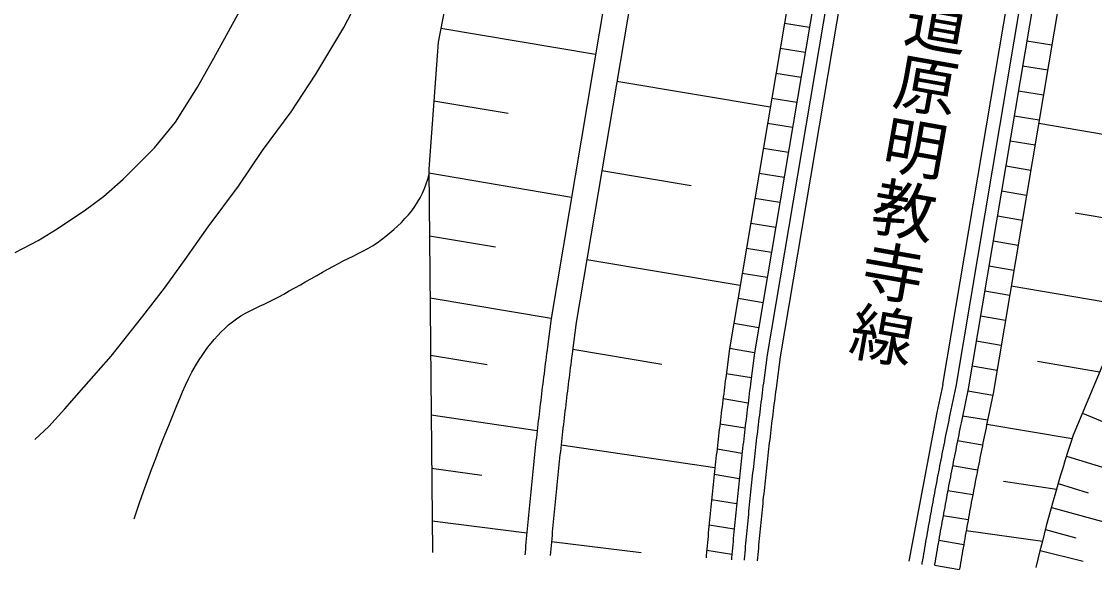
# Model space of a CAD drawing. Units: millimetres, scale not verified. Extents: x 40004 to 731143, y 20002 to 660685.
# Drawn here: x 156326 to 198624, y 231543 to 253150 of the extents above; entities that cross this region are included whole.
import ezdxf
from ezdxf.enums import TextEntityAlignment as Align

# ---------------------------------------------------------------- set-up
doc = ezdxf.new("R2010")
doc.units = ezdxf.units.MM
doc.header["$LTSCALE"] = 1000.09
doc.layers.add('M-BGD', color=7, linetype='Continuous', lineweight=25)
doc.styles.add('@ＭＳ ゴシック', font='')
doc.styles.get('@ＭＳ ゴシック').set_extended_font_data('@MS Gothic')

msp = doc.modelspace()

# ---------------------------------------------------------------- linework, layer by layer
at = {"layer": 'M-BGD'}
for p, q in [((189623, 266193), (185225, 240092)), ((188561, 265910), (184236, 240240)), ((190006, 265457), (185718, 240009)), ((190519, 265371), (186231, 239922)), ((182049, 264160), (178193, 241277)), ((180987, 263877), (177207, 241443)), ((197895, 263890), (193646, 238673)), ((196742, 263222), (192634, 238843)), ((197261, 263136), (193153, 238756)), ((198819, 263355), (194629, 238488)), ((174025, 258999), (172755, 252334)), ((163903, 251699), (165350, 254335)), ((169031, 252913), (169770, 254325)), ((186401, 253089), (187387, 252924)), ((167935, 251068), (169031, 252913)), ((178959, 251842), (172857, 252871)), ((172755, 252334), (172383, 247326)), ((186235, 252103), (187221, 251938)), ((195958, 252391), (196944, 252225)), ((163270, 250566), (163903, 251699)), ((195791, 251405), (196778, 251239)), ((166958, 249591), (167935, 251068)), ((186068, 251116), (187055, 250951)), ((162398, 249185), (163270, 250566)), ((185841, 249767), (179795, 250786)), ((195625, 250419), (196611, 250253)), ((172583, 250024), (175516, 249530)), ((185902, 250130), (186889, 249965)), ((165834, 248065), (166958, 249591)), ((161566, 248168), (162398, 249185)), ((185736, 249144), (186722, 248979)), ((195459, 249433), (196445, 249267)), ((196423, 249137), (201851, 248223)), ((195293, 248447), (196279, 248280)), ((160329, 246936), (161566, 248168)), ((164883, 246658), (165834, 248065)), ((185570, 248158), (186556, 247993)), ((195127, 247460), (196113, 247294)), ((172344, 246937), (172403, 247130)), ((172383, 247326), (172524, 232210)), ((178011, 246216), (172385, 247164)), ((179203, 247270), (182719, 246678)), ((185404, 247172), (186390, 247007)), ((159565, 246254), (160329, 246936)), ((163687, 245052), (164883, 246658)), ((172209, 246559), (172280, 246747)), ((172280, 246747), (172344, 246937)), ((158803, 245684), (159565, 246254)), ((171943, 246024), (172042, 246197)), ((172042, 246197), (172131, 246376)), ((172131, 246376), (172209, 246559)), ((185238, 246186), (186224, 246021)), ((194961, 246474), (195947, 246308)), ((171709, 245689), (171830, 245854)), ((171830, 245854), (171943, 246024)), ((157673, 244934), (158803, 245684)), ((171301, 245228), (171443, 245376)), ((171443, 245376), (171580, 245530)), ((171580, 245530), (171709, 245689)), ((194795, 245488), (195781, 245322)), ((200834, 245096), (197866, 245597)), ((156979, 244514), (157673, 244934)), ((162781, 243766), (163687, 245052)), ((170844, 244811), (171000, 244945)), ((171000, 244945), (171153, 245084)), ((171153, 245084), (171301, 245228)), ((185071, 245200), (186058, 245035)), ((156084, 244037), (156979, 244514)), ((170348, 244427), (170523, 244554)), ((170523, 244554), (170685, 244680)), ((170685, 244680), (170844, 244811)), ((172408, 244705), (175008, 244266)), ((194628, 244502), (195614, 244336)), ((169596, 243997), (169789, 244097)), ((169789, 244097), (169980, 244200)), ((169980, 244200), (170166, 244310)), ((170166, 244310), (170348, 244427)), ((184905, 244214), (185892, 244049)), ((161968, 242632), (162781, 243766)), ((168817, 243609), (169010, 243708)), ((169010, 243708), (169206, 243805)), ((169206, 243805), (169401, 243900)), ((169401, 243900), (169596, 243997)), ((184656, 242735), (178610, 243754)), ((167973, 243140), (168190, 243262)), ((168190, 243262), (168408, 243385)), ((168408, 243385), (168626, 243506)), ((168626, 243506), (168817, 243609)), ((184739, 243228), (185725, 243063)), ((194462, 243516), (195448, 243350)), ((167320, 242771), (167538, 242894)), ((167538, 242894), (167755, 243017)), ((167755, 243017), (167973, 243140)), ((161117, 241531), (161968, 242632)), ((166448, 242284), (166667, 242405)), ((166667, 242405), (166885, 242526)), ((166885, 242526), (167103, 242648)), ((167103, 242648), (167320, 242771)), ((194296, 242530), (195282, 242364)), ((195343, 242724), (199817, 241970)), ((165707, 241922), (165894, 242009)), ((165894, 242009), (166081, 242097)), ((166081, 242097), (166266, 242188)), ((166266, 242188), (166448, 242284)), ((177206, 241440), (172431, 242245)), ((184573, 242242), (185559, 242077)), ((159861, 239952), (161117, 241531)), ((164805, 241433), (164976, 241545)), ((164976, 241545), (165153, 241647)), ((165153, 241647), (165335, 241743)), ((165335, 241743), (165520, 241834)), ((165520, 241834), (165707, 241922)), ((194130, 241544), (195116, 241378)), ((164340, 241050), (164487, 241184)), ((164487, 241184), (164640, 241311)), ((164640, 241311), (164805, 241433)), ((177207, 241443), (177061, 240326)), ((178193, 241277), (178048, 240160)), ((184407, 241255), (185393, 241090)), ((163928, 240617), (164061, 240766)), ((164061, 240766), (164198, 240911)), ((164198, 240911), (164340, 241050)), ((199422, 240756), (197779, 236835)), ((163559, 240144), (163677, 240305)), ((163677, 240305), (163800, 240463)), ((163800, 240463), (163928, 240617)), ((177061, 240326), (177044, 240193)), ((184240, 240270), (185226, 240104)), ((193964, 240558), (194950, 240392)), ((158790, 238730), (159861, 239952)), ((163334, 239815), (163444, 239981)), ((163444, 239981), (163559, 240144)), ((172451, 239993), (174689, 239630)), ((177009, 239928), (176992, 239795)), ((177026, 240061), (177009, 239928)), ((177044, 240193), (177026, 240061)), ((178013, 239896), (177995, 239764)), ((178030, 240028), (178013, 239896)), ((178048, 240160), (178030, 240028)), ((178057, 240232), (181573, 239639)), ((184236, 240240), (184088, 239104)), ((185225, 240092), (185079, 238975)), ((185718, 240009), (185572, 238892)), ((186231, 239922), (186085, 238805)), ((163045, 239322), (163184, 239571)), ((163184, 239571), (163334, 239815)), ((176958, 239530), (176941, 239397)), ((176975, 239662), (176958, 239530)), ((176992, 239795), (176975, 239662)), ((177961, 239500), (177944, 239368)), ((177978, 239632), (177961, 239500)), ((177995, 239764), (177978, 239632)), ((193798, 239572), (194784, 239406)), ((198824, 239329), (196372, 239743)), ((162792, 238808), (162915, 239067)), ((162915, 239067), (163045, 239322)), ((176890, 238999), (176874, 238866)), ((176907, 239131), (176890, 238999)), ((176924, 239264), (176907, 239131)), ((176941, 239397), (176924, 239264)), ((177911, 239104), (177894, 238972)), ((177928, 239236), (177911, 239104)), ((177944, 239368), (177928, 239236)), ((184088, 239105), (184071, 238978)), ((184110, 239277), (185097, 239112)), ((158036, 237878), (158790, 238730)), ((162675, 238546), (162792, 238808)), ((176841, 238600), (176825, 238468)), ((176857, 238733), (176841, 238600)), ((176874, 238866), (176857, 238733)), ((177845, 238576), (177829, 238444)), ((177861, 238708), (177845, 238576)), ((177878, 238840), (177861, 238708)), ((177894, 238972), (177878, 238840)), ((184022, 238596), (184006, 238469)), ((184038, 238723), (184022, 238596)), ((184055, 238851), (184038, 238723)), ((184071, 238978), (184055, 238851)), ((185030, 238596), (185014, 238469)), ((185046, 238722), (185030, 238596)), ((185063, 238848), (185046, 238722)), ((185079, 238975), (185063, 238848)), ((185540, 238640), (185523, 238514)), ((185556, 238766), (185540, 238640)), ((185572, 238892), (185556, 238766)), ((186069, 238680), (186053, 238554)), ((186085, 238805), (186069, 238680)), ((192640, 238842), (192412, 237739)), ((193153, 238756), (192924, 237653)), ((193646, 238673), (193417, 237570)), ((193631, 238586), (194617, 238419)), ((162455, 238014), (162563, 238281)), ((162563, 238281), (162675, 238546)), ((176793, 238202), (176777, 238069)), ((176809, 238335), (176793, 238202)), ((176825, 238468), (176809, 238335)), ((177797, 238180), (177781, 238048)), ((177813, 238312), (177797, 238180)), ((177829, 238444), (177813, 238312)), ((183974, 238214), (183958, 238087)), ((183990, 238341), (183974, 238214)), ((183982, 238285), (184970, 238120)), ((184006, 238469), (183990, 238341)), ((184982, 238216), (184966, 238090)), ((184998, 238343), (184982, 238216)), ((185014, 238469), (184998, 238343)), ((185491, 238261), (185475, 238135)), ((185507, 238387), (185491, 238261)), ((185523, 238514), (185507, 238387)), ((186004, 238177), (185988, 238051)), ((186020, 238303), (186004, 238177)), ((186036, 238428), (186020, 238303)), ((186053, 238554), (186036, 238428)), ((194629, 238488), (194397, 237367)), ((157404, 237186), (158036, 237878)), ((162241, 237481), (162348, 237747)), ((162348, 237747), (162455, 238014)), ((176745, 237803), (176729, 237670)), ((176761, 237936), (176745, 237803)), ((176777, 238069), (176761, 237936)), ((177749, 237784), (177734, 237652)), ((177765, 237916), (177749, 237784)), ((177781, 238048), (177765, 237916)), ((183926, 237832), (183910, 237705)), ((183942, 237960), (183926, 237832)), ((183958, 238087), (183942, 237960)), ((184934, 237836), (184918, 237710)), ((184950, 237963), (184934, 237836)), ((184966, 238090), (184950, 237963)), ((185428, 237757), (185412, 237631)), ((185443, 237883), (185428, 237757)), ((185459, 238009), (185443, 237883)), ((185475, 238135), (185459, 238009)), ((185957, 237800), (185941, 237674)), ((185972, 237925), (185957, 237800)), ((185988, 238051), (185972, 237925)), ((192412, 237739), (191307, 231872)), ((162133, 237215), (162241, 237481)), ((176653, 237008), (172473, 237629)), ((176699, 237405), (176683, 237272)), ((176714, 237538), (176699, 237405)), ((176729, 237670), (176714, 237538)), ((177703, 237388), (177687, 237255)), ((177718, 237520), (177703, 237388)), ((177734, 237652), (177718, 237520)), ((183864, 237323), (183849, 237196)), ((183879, 237450), (183864, 237323)), ((183895, 237578), (183879, 237450)), ((183910, 237705), (183895, 237578)), ((184872, 237330), (184857, 237204)), ((184887, 237457), (184872, 237330)), ((184903, 237583), (184887, 237457)), ((184918, 237710), (184903, 237583)), ((185381, 237378), (185366, 237252)), ((185397, 237504), (185381, 237378)), ((185412, 237631), (185397, 237504)), ((185895, 237297), (185880, 237171)), ((185910, 237422), (185895, 237297)), ((185926, 237548), (185910, 237422)), ((185941, 237674), (185926, 237548)), ((192851, 237296), (192826, 237178)), ((192875, 237415), (192851, 237296)), ((192900, 237534), (192875, 237415)), ((192924, 237653), (192900, 237534)), ((193368, 237333), (193344, 237215)), ((193393, 237451), (193368, 237333)), ((193417, 237570), (193393, 237451)), ((193425, 237606), (194412, 237440)), ((194396, 237366), (194372, 237248)), ((198146, 237710), (199232, 237266)), ((156855, 236667), (157404, 237186)), ((161958, 236786), (162133, 237215)), ((176638, 236873), (176623, 236740)), ((176653, 237006), (176638, 236873)), ((176668, 237139), (176653, 237006)), ((176683, 237272), (176668, 237139)), ((177657, 236991), (177642, 236859)), ((177672, 237123), (177657, 236991)), ((177687, 237255), (177672, 237123)), ((183819, 236941), (183804, 236813)), ((183834, 237068), (183819, 236941)), ((183849, 237196), (183834, 237068)), ((183860, 237291), (184848, 237126)), ((184827, 236950), (184812, 236824)), ((184842, 237077), (184827, 236950)), ((184857, 237204), (184842, 237077)), ((185321, 236874), (185306, 236747)), ((185336, 237000), (185321, 236874)), ((185351, 237126), (185336, 237000)), ((185366, 237252), (185351, 237126)), ((185849, 236919), (185835, 236793)), ((185864, 237045), (185849, 236919)), ((185880, 237171), (185864, 237045)), ((192778, 236940), (192753, 236821)), ((192802, 237059), (192778, 236940)), ((192826, 237178), (192802, 237059)), ((193295, 236977), (193271, 236859)), ((193319, 237096), (193295, 236977)), ((193344, 237215), (193319, 237096)), ((194299, 236895), (194275, 236777)), ((194323, 237013), (194299, 236895)), ((194348, 237131), (194323, 237013)), ((194372, 237248), (194348, 237131)), ((194378, 237275), (197739, 236712)), ((161787, 236355), (161958, 236786)), ((176594, 236474), (176579, 236341)), ((176608, 236607), (176594, 236474)), ((176623, 236740), (176608, 236607)), ((177598, 236463), (177583, 236330)), ((177612, 236595), (177598, 236463)), ((177627, 236727), (177612, 236595)), ((177642, 236859), (177627, 236727)), ((183774, 236559), (183759, 236431)), ((183789, 236686), (183774, 236559)), ((183804, 236813), (183789, 236686)), ((184782, 236571), (184767, 236444)), ((184797, 236697), (184782, 236571)), ((184812, 236824), (184797, 236697)), ((185276, 236495), (185262, 236369)), ((185291, 236621), (185276, 236495)), ((185306, 236747), (185291, 236621)), ((185805, 236542), (185790, 236416)), ((185820, 236668), (185805, 236542)), ((185835, 236793), (185820, 236668)), ((192682, 236464), (192658, 236345)), ((192705, 236583), (192682, 236464)), ((192729, 236702), (192705, 236583)), ((192753, 236821), (192729, 236702)), ((193199, 236503), (193175, 236384)), ((193223, 236622), (193199, 236503)), ((193247, 236740), (193223, 236622)), ((193224, 236626), (194210, 236460)), ((193271, 236859), (193247, 236740)), ((194227, 236542), (194203, 236424)), ((194251, 236659), (194227, 236542)), ((194275, 236777), (194251, 236659)), ((161619, 235922), (161787, 236355)), ((176550, 236075), (176536, 235943)), ((176565, 236208), (176550, 236075)), ((176579, 236341), (176565, 236208)), ((177554, 236066), (177540, 235934)), ((177569, 236198), (177554, 236066)), ((177583, 236330), (177569, 236198)), ((183662, 235559), (177596, 236445)), ((183716, 236049), (183702, 235922)), ((183730, 236176), (183716, 236049)), ((183745, 236304), (183730, 236176)), ((183744, 236297), (184732, 236132)), ((183759, 236431), (183745, 236304)), ((184724, 236064), (184710, 235937)), ((184738, 236191), (184724, 236064)), ((184753, 236317), (184738, 236191)), ((184767, 236444), (184753, 236317)), ((185233, 236116), (185218, 235990)), ((185247, 236242), (185233, 236116)), ((185262, 236369), (185247, 236242)), ((185747, 236038), (185733, 235913)), ((185761, 236164), (185747, 236038)), ((185776, 236290), (185761, 236164)), ((185790, 236416), (185776, 236290)), ((192610, 236106), (192587, 235987)), ((192634, 236226), (192610, 236106)), ((192658, 236345), (192634, 236226)), ((193104, 236028), (193081, 235910)), ((193128, 236147), (193104, 236028)), ((193151, 236266), (193128, 236147)), ((193175, 236384), (193151, 236266)), ((194132, 236070), (194109, 235952)), ((194156, 236188), (194132, 236070)), ((194179, 236306), (194156, 236188)), ((194203, 236424), (194179, 236306)), ((161455, 235488), (161619, 235922)), ((176508, 235677), (176494, 235544)), ((176522, 235810), (176508, 235677)), ((176536, 235943), (176522, 235810)), ((177512, 235669), (177498, 235537)), ((177526, 235802), (177512, 235669)), ((177540, 235934), (177526, 235802)), ((183674, 235667), (183660, 235539)), ((183688, 235794), (183674, 235667)), ((183702, 235922), (183688, 235794)), ((184682, 235684), (184668, 235557)), ((184696, 235811), (184682, 235684)), ((184710, 235937), (184696, 235811)), ((185176, 235611), (185162, 235485)), ((185190, 235737), (185176, 235611)), ((185204, 235864), (185190, 235737)), ((185218, 235990), (185204, 235864)), ((185705, 235661), (185691, 235535)), ((185719, 235787), (185705, 235661)), ((185733, 235913), (185719, 235787)), ((192517, 235630), (192494, 235511)), ((192540, 235749), (192517, 235630)), ((192564, 235868), (192540, 235749)), ((192587, 235987), (192564, 235868)), ((193034, 235672), (193011, 235553)), ((193029, 235645), (194015, 235479)), ((193058, 235791), (193034, 235672)), ((193081, 235910), (193058, 235791)), ((194062, 235716), (194039, 235598)), ((194085, 235834), (194062, 235716)), ((194109, 235952), (194085, 235834)), ((197524, 236012), (199680, 235350)), ((161295, 235053), (161455, 235488)), ((172493, 235533), (174471, 235262)), ((176466, 235278), (176453, 235145)), ((176480, 235411), (176466, 235278)), ((176494, 235544), (176480, 235411)), ((177470, 235273), (177457, 235141)), ((177484, 235405), (177470, 235273)), ((177498, 235537), (177484, 235405)), ((183632, 235284), (183618, 235157)), ((183646, 235412), (183632, 235284)), ((183634, 235301), (184622, 235136)), ((183660, 235539), (183646, 235412)), ((184626, 235177), (184613, 235051)), ((184640, 235304), (184626, 235177)), ((184654, 235431), (184640, 235304)), ((184668, 235557), (184654, 235431)), ((185135, 235232), (185121, 235106)), ((185148, 235358), (185135, 235232)), ((185162, 235485), (185148, 235358)), ((185663, 235283), (185649, 235157)), ((185677, 235409), (185663, 235283)), ((185691, 235535), (185677, 235409)), ((192448, 235272), (192425, 235153)), ((192471, 235391), (192448, 235272)), ((192494, 235511), (192471, 235391)), ((192942, 235197), (192919, 235078)), ((192965, 235316), (192942, 235197)), ((192988, 235434), (192965, 235316)), ((193011, 235553), (192988, 235434)), ((193970, 235244), (193947, 235126)), ((193993, 235362), (193970, 235244)), ((194016, 235480), (193993, 235362)), ((194039, 235598), (194016, 235480)), ((161138, 234616), (161295, 235053)), ((176426, 234879), (176412, 234746)), ((176439, 235012), (176426, 234879)), ((176453, 235145), (176439, 235012)), ((177430, 234876), (177416, 234744)), ((177443, 235008), (177430, 234876)), ((177457, 235141), (177443, 235008)), ((183578, 234774), (183565, 234647)), ((183591, 234902), (183578, 234774)), ((183605, 235029), (183591, 234902)), ((183618, 235157), (183605, 235029)), ((184586, 234797), (184573, 234671)), ((184599, 234924), (184586, 234797)), ((184613, 235051), (184599, 234924)), ((185094, 234853), (185081, 234727)), ((185108, 234979), (185094, 234853)), ((185121, 235106), (185108, 234979)), ((185609, 234780), (185596, 234654)), ((185622, 234905), (185609, 234780)), ((185636, 235031), (185622, 234905)), ((185649, 235157), (185636, 235031)), ((192357, 234795), (192334, 234676)), ((192380, 234914), (192357, 234795)), ((192402, 235034), (192380, 234914)), ((192425, 235153), (192402, 235034)), ((192874, 234840), (192851, 234721)), ((192897, 234959), (192874, 234840)), ((192919, 235078), (192897, 234959)), ((193879, 234772), (193856, 234654)), ((193902, 234890), (193879, 234772)), ((193924, 235008), (193902, 234890)), ((193947, 235126), (193924, 235008)), ((197120, 234697), (195035, 235017)), ((197193, 234934), (198378, 234570)), ((160985, 234178), (161138, 234616)), ((176373, 234346), (176360, 234213)), ((176386, 234479), (176373, 234346)), ((176399, 234612), (176386, 234479)), ((176412, 234746), (176399, 234612)), ((177377, 234347), (177364, 234215)), ((177390, 234479), (177377, 234347)), ((177403, 234612), (177390, 234479)), ((177416, 234744), (177403, 234612)), ((183538, 234392), (183526, 234264)), ((183552, 234519), (183538, 234392)), ((183565, 234647), (183552, 234519)), ((184546, 234417), (184533, 234290)), ((184559, 234544), (184546, 234417)), ((184573, 234671), (184559, 234544)), ((185041, 234348), (185029, 234221)), ((185055, 234474), (185041, 234348)), ((185068, 234600), (185055, 234474)), ((185081, 234727), (185068, 234600)), ((185569, 234402), (185556, 234276)), ((185583, 234528), (185569, 234402)), ((185596, 234654), (185583, 234528)), ((192290, 234437), (192268, 234317)), ((192312, 234556), (192290, 234437)), ((192334, 234676), (192312, 234556)), ((192784, 234364), (192762, 234245)), ((192807, 234483), (192784, 234364)), ((192829, 234602), (192807, 234483)), ((192851, 234721), (192829, 234602)), ((192840, 234662), (193827, 234496)), ((193812, 234417), (193790, 234299)), ((193834, 234535), (193812, 234417)), ((193856, 234654), (193834, 234535)), ((160836, 233739), (160985, 234178)), ((176334, 233947), (176322, 233814)), ((176347, 234080), (176334, 233947)), ((176360, 234213), (176347, 234080)), ((177339, 233950), (177326, 233818)), ((177351, 234082), (177339, 233950)), ((177364, 234215), (177351, 234082)), ((183500, 234009), (183487, 233882)), ((183513, 234137), (183500, 234009)), ((183526, 234264), (183513, 234137)), ((183530, 234305), (184518, 234140)), ((184495, 233910), (184482, 233783)), ((184508, 234037), (184495, 233910)), ((184520, 234164), (184508, 234037)), ((184533, 234290), (184520, 234164)), ((185003, 233969), (184990, 233842)), ((185016, 234095), (185003, 233969)), ((185029, 234221), (185016, 234095)), ((185531, 234024), (185518, 233898)), ((185544, 234150), (185531, 234024)), ((185556, 234276), (185544, 234150)), ((192201, 233959), (192180, 233839)), ((192223, 234078), (192201, 233959)), ((192245, 234198), (192223, 234078)), ((192268, 234317), (192245, 234198)), ((192718, 234007), (192696, 233888)), ((192740, 234126), (192718, 234007)), ((192762, 234245), (192740, 234126)), ((193724, 233944), (193702, 233826)), ((193745, 234062), (193724, 233944)), ((193767, 234181), (193745, 234062)), ((193790, 234299), (193767, 234181)), ((196928, 233991), (199481, 233297)), ((160772, 233545), (160836, 233739)), ((176297, 233548), (176285, 233415)), ((176309, 233681), (176297, 233548)), ((176322, 233814), (176309, 233681)), ((177301, 233553), (177289, 233421)), ((177313, 233686), (177301, 233553)), ((177326, 233818), (177313, 233686)), ((183450, 233499), (183438, 233371)), ((183462, 233627), (183450, 233499)), ((183475, 233754), (183462, 233627)), ((183487, 233882), (183475, 233754)), ((184458, 233530), (184445, 233403)), ((184470, 233656), (184458, 233530)), ((184482, 233783), (184470, 233656)), ((184965, 233590), (184953, 233463)), ((184978, 233716), (184965, 233590)), ((184990, 233842), (184978, 233716)), ((185481, 233520), (185468, 233394)), ((185493, 233646), (185481, 233520)), ((185506, 233772), (185493, 233646)), ((185518, 233898), (185506, 233772)), ((192136, 233600), (192115, 233481)), ((192158, 233720), (192136, 233600)), ((192180, 233839), (192158, 233720)), ((192631, 233530), (192610, 233411)), ((192653, 233650), (192631, 233530)), ((192675, 233769), (192653, 233650)), ((192658, 233679), (193644, 233513)), ((192696, 233888), (192675, 233769)), ((193658, 233589), (193637, 233471)), ((193680, 233707), (193658, 233589)), ((193702, 233826), (193680, 233707)), ((176245, 232978), (172512, 233444)), ((176260, 233149), (176248, 233016)), ((176272, 233282), (176260, 233149)), ((176285, 233415), (176272, 233282)), ((177264, 233156), (177252, 233024)), ((177277, 233289), (177264, 233156)), ((177289, 233421), (177277, 233289)), ((183413, 233116), (183401, 232989)), ((183425, 233244), (183413, 233116)), ((183438, 233371), (183425, 233244)), ((183431, 233307), (184420, 233142)), ((184421, 233149), (184409, 233023)), ((184433, 233276), (184421, 233149)), ((184445, 233403), (184433, 233276)), ((184917, 233084), (184905, 232957)), ((184929, 233210), (184917, 233084)), ((184941, 233337), (184929, 233210)), ((184953, 233463), (184941, 233337)), ((185444, 233142), (185432, 233016)), ((185456, 233268), (185444, 233142)), ((185468, 233394), (185456, 233268)), ((192050, 233122), (192029, 233002)), ((192072, 233242), (192050, 233122)), ((192093, 233361), (192072, 233242)), ((192115, 233481), (192093, 233361)), ((192567, 233173), (192546, 233054)), ((192588, 233292), (192567, 233173)), ((192610, 233411), (192588, 233292)), ((193573, 233115), (193551, 232997)), ((193566, 233083), (196567, 232664)), ((193594, 233234), (193573, 233115)), ((193615, 233352), (193594, 233234)), ((193637, 233471), (193615, 233352)), ((196686, 233122), (197890, 232791)), ((176225, 232749), (176213, 232616)), ((176236, 232882), (176225, 232749)), ((176248, 233016), (176236, 232882)), ((177229, 232759), (177217, 232627)), ((177219, 232647), (180758, 232211)), ((177241, 232892), (177229, 232759)), ((177252, 233024), (177241, 232892)), ((183378, 232733), (183366, 232606)), ((183390, 232861), (183378, 232733)), ((183401, 232989), (183390, 232861)), ((184374, 232642), (184362, 232515)), ((184385, 232769), (184374, 232642)), ((184397, 232896), (184385, 232769)), ((184409, 233023), (184397, 232896)), ((184881, 232705), (184869, 232578)), ((184893, 232831), (184881, 232705)), ((184905, 232957), (184893, 232831)), ((185409, 232764), (185397, 232638)), ((185420, 232890), (185409, 232764)), ((185432, 233016), (185420, 232890)), ((191966, 232643), (191945, 232524)), ((191987, 232763), (191966, 232643)), ((192008, 232883), (191987, 232763)), ((192029, 233002), (192008, 232883)), ((192483, 232696), (192462, 232576)), ((192482, 232695), (193468, 232528)), ((192504, 232815), (192483, 232696)), ((192525, 232934), (192504, 232815)), ((192546, 233054), (192525, 232934)), ((193488, 232642), (193468, 232523)), ((193509, 232760), (193488, 232642)), ((193530, 232879), (193509, 232760)), ((193551, 232997), (193530, 232879)), ((176179, 232217), (176170, 232121)), ((176190, 232350), (176179, 232217)), ((176201, 232483), (176190, 232350)), ((176213, 232616), (176201, 232483)), ((177183, 232230), (177171, 232097)), ((177194, 232362), (177183, 232230)), ((177206, 232495), (177194, 232362)), ((177217, 232627), (177206, 232495)), ((183332, 232223), (183320, 232095)), ((183343, 232351), (183332, 232223)), ((183339, 232309), (184329, 232143)), ((183355, 232478), (183343, 232351)), ((183366, 232606), (183355, 232478)), ((184339, 232262), (184328, 232135)), ((184351, 232388), (184339, 232262)), ((184362, 232515), (184351, 232388)), ((184847, 232325), (184835, 232199)), ((184858, 232452), (184847, 232325)), ((184869, 232578), (184858, 232452)), ((185362, 232260), (185351, 232134)), ((185374, 232386), (185362, 232260)), ((185385, 232512), (185374, 232386)), ((185397, 232638), (185385, 232512)), ((191904, 232284), (191883, 232164)), ((191925, 232404), (191904, 232284)), ((191945, 232524), (191925, 232404)), ((192400, 232218), (192379, 232099)), ((192420, 232338), (192400, 232218)), ((192441, 232457), (192420, 232338)), ((192462, 232576), (192441, 232457)), ((193426, 232286), (193406, 232167)), ((193447, 232404), (193426, 232286)), ((193468, 232523), (193447, 232404)), ((196477, 232296), (198178, 231877)), ((177171, 232097), (177171, 232096)), ((183320, 232095), (183313, 232009)), ((184317, 232008), (184309, 231922)), ((184328, 232135), (184317, 232008)), ((184813, 231946), (184810, 231910)), ((184824, 232072), (184813, 231946)), ((184835, 232199), (184824, 232072)), ((185340, 232008), (185329, 231881)), ((185351, 232134), (185340, 232008)), ((191822, 231805), (191811, 231739)), ((191843, 231925), (191822, 231805)), ((191863, 232045), (191843, 231925)), ((191883, 232164), (191863, 232045)), ((192338, 231860), (192318, 231741)), ((192359, 231979), (192338, 231860)), ((192379, 232099), (192359, 231979)), ((193344, 231811), (193324, 231693)), ((193365, 231930), (193344, 231811)), ((193385, 232049), (193365, 231930)), ((193406, 232167), (193385, 232049)), ((192313, 231709), (193299, 231543)), ((192318, 231741), (192316, 231726)), ((193304, 231574), (193302, 231560)), ((193324, 231693), (193304, 231574))]:
    msp.add_line(p, q, dxfattribs=at)
msp.add_arc((260300, 216409), 65773, 161.90796, 166.62115, dxfattribs=at)

# ---------------------------------------------------------------- texts
at = {"layer": 'M-BGD', "style": '@ＭＳ ゴシック'}
msp.add_text('市道原明教寺線', height=1833, rotation=260, dxfattribs=at).set_placement((191606, 257064), align=Align.BOTTOM_LEFT)

doc.saveas('drawing.dxf')
